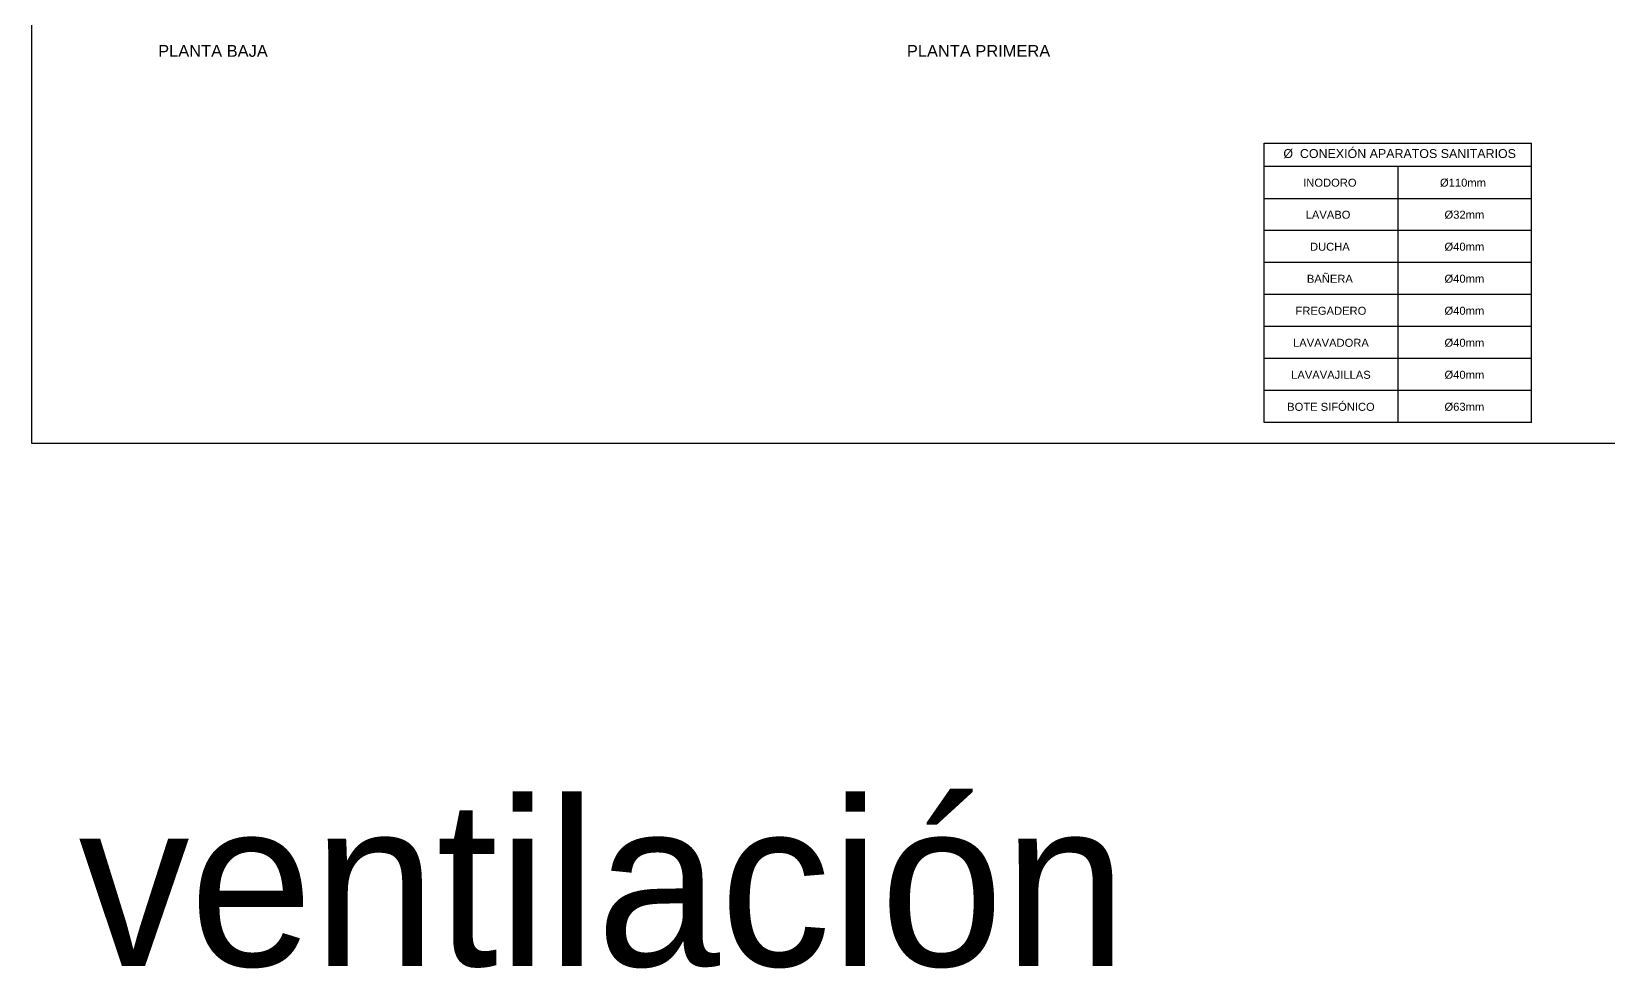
# Model space of a CAD drawing. Header units: millimetres. Extents: x 441156 to 441876, y 4514765 to 4515211.
# Drawn here: x 441294.27 to 441317.02, y 4514940.83 to 4514954.34 of the extents above; entities that cross this region are included whole.
import ezdxf

# ---------------------------------------------------------------- set-up
doc = ezdxf.new("R2010")
doc.units = ezdxf.units.MM
doc.linetypes.add('CONTINUA', pattern=[0])
doc.layers.add('01_cartela', color=6, linetype='Continuous', plot=False)
for name, color, linetype in [('01_textos', 7, 'Continuous'), ('CALEFAC_NOTAS', 7, 'Continuous'), ('INGIN SANEAMIENTO TEXTO', 7, 'Continuous')]:
    doc.layers.add(name, color=color, linetype=linetype)
doc.styles.add('Century Gothic_6', font='', dxfattribs={"height": 11})
doc.styles.add('Estilo1', font='swissel.ttf')
doc.styles.get('Century Gothic_6').set_extended_font_data('Century Gothic')

msp = doc.modelspace()

# ---------------------------------------------------------------- linework, layer by layer
at = {"layer": '01_cartela', "color": 3}
msp.add_lwpolyline([(441294.27109342, 4514969.93626665), (441294.27109342, 4514948.40124264), (441324.90908148, 4514948.40124264), (441324.90908148, 4514969.93626665)], close=True, dxfattribs=at)
at = {"layer": 'CALEFAC_NOTAS', "linetype": 'CONTINUA'}
for p, q in [((441312.04898093, 4514951.47156164), (441312.04898093, 4514952.7312475)), ((441312.04898093, 4514952.7312475), (441315.90864607, 4514952.7312475)), ((441315.90864607, 4514948.70124264), (441315.90864607, 4514952.7312475)), ((441315.90864607, 4514952.39500131), (441312.04898093, 4514952.39500131)), ((441312.04898093, 4514951.00984181), (441312.04898093, 4514951.47156164)), ((441312.04898093, 4514950.54812197), (441312.04898093, 4514951.00984181)), ((441312.04898093, 4514950.08640214), (441312.04898093, 4514950.54812197)), ((441312.04898093, 4514949.62468231), (441312.04898093, 4514950.08640214)), ((441312.04898093, 4514949.16296247), (441312.04898093, 4514949.62468231)), ((441312.04898093, 4514948.70124264), (441312.04898093, 4514949.16296247)), ((441315.90864607, 4514948.70124264), (441312.04898093, 4514948.70124264))]:
    msp.add_line(p, q, dxfattribs=at)
at = {"layer": 'CALEFAC_NOTAS', "color": 7}
msp.add_line((441315.90864607, 4514952.39500131), (441312.04898093, 4514952.39500131), dxfattribs=at)
at = {"layer": 'INGIN SANEAMIENTO TEXTO', "color": 5}
for p, q in [((441313.9788135, 4514952.39500131), (441313.9788135, 4514951.93328147)), ((441312.04898093, 4514951.93328147), (441315.90864607, 4514951.93328147)), ((441313.9788135, 4514951.93328147), (441313.9788135, 4514951.47156164)), ((441315.90864607, 4514951.47156164), (441312.04898093, 4514951.47156164)), ((441313.9788135, 4514951.47156164), (441313.9788135, 4514951.00984181)), ((441315.90864607, 4514951.00984181), (441312.04898093, 4514951.00984181)), ((441313.9788135, 4514951.00984181), (441313.9788135, 4514950.54812197)), ((441315.90864607, 4514950.54812197), (441312.04898093, 4514950.54812197)), ((441313.9788135, 4514950.54812197), (441313.9788135, 4514950.08640214)), ((441315.90864607, 4514950.08640214), (441312.04898093, 4514950.08640214)), ((441313.9788135, 4514950.08640214), (441313.9788135, 4514949.62468231)), ((441315.90864607, 4514949.62468231), (441312.04898093, 4514949.62468231)), ((441313.9788135, 4514949.62468231), (441313.9788135, 4514948.70124264)), ((441315.90864607, 4514949.16296247), (441312.04898093, 4514949.16296247))]:
    msp.add_line(p, q, dxfattribs=at)

# ---------------------------------------------------------------- texts
at = {"layer": '01_cartela', "color": 3, "insert": (441294.95035643, 4514943.25530985), "char_height": 2.3928733831, "width": 70.1854420962, "attachment_point": 1, "style": 'Century Gothic_6'}
msp.add_mtext('ventilación', dxfattribs=at)
at = {"layer": '01_textos', "color": 5, "style": 'Estilo1'}
for s, p in [('PLANTA BAJA', (441296.0978928, 4514953.97528279, 0.0000052)), ('PLANTA PRIMERA', (441306.89715567, 4514953.97531783, 0.0000052))]:
    msp.add_text(s, height=0.1697265748, dxfattribs=at).set_placement(p)
at = {"layer": '01_textos', "color": 1, "insert": (441313.45244797, 4514952.57733495), "char_height": 0.1282612154, "attachment_point": 5, "style": 'Estilo1'}
msp.add_mtext_dynamic_manual_height_columns('\\pi1.1056;Ø  CONEXIÓN APARATOS SANITARIOS', width=6.2697470602, gutter_width=12.5, heights=[0], dxfattribs=at)
at = {"layer": 'INGIN SANEAMIENTO TEXTO', "color": 5, "attachment_point": 5, "style": 'Estilo1'}
for s, heights, insert, char_height in [('INODORO', [0], (441312.99861527, 4514952.15883166), 0.115429641), ('\\pi0.99501;Ø110mm', [0], (441314.4206321, 4514952.15820729), 0.1154296411), ('LAVABO', [0], (441312.97255715, 4514951.69711183), 0.115429641), ('\\pi1.0358;Ø32mm', [0], (441314.4206321, 4514951.69648746), 0.1154296411), ('DUCHA', [0], (441312.99861527, 4514951.23539199), 0.115429641), ('\\pi1.0358;Ø40mm', [0.10255159], (441314.4206321, 4514951.23476763), 0.1154296411), ('BAÑERA', [0], (441312.99861527, 4514950.77367216), 0.115429641), ('\\pi1.0358;Ø40mm', [0.10255159], (441314.4206321, 4514950.77304779), 0.1154296411), ('FREGADERO', [0], (441313.01389721, 4514950.31195232), 0.115429641), ('\\pi1.0358;Ø40mm', [0.10255159], (441314.4206321, 4514950.31132796), 0.1154296411), ('LAVAVADORA', [0], (441313.01389721, 4514949.85023249), 0.115429641), ('\\pi1.0358;Ø40mm', [0.10255159], (441314.4206321, 4514949.84960812), 0.1154296411), ('LAVAVAJILLAS', [0], (441313.01389721, 4514949.38851266), 0.1154296411), ('\\pi1.0358;Ø40mm', [0.10255159], (441314.4206321, 4514949.38788829), 0.1154296411), ('BOTE SIFÓNICO', [0], (441313.01389721, 4514948.92679282), 0.1154296411), ('\\pi1.0358;Ø63mm', [0.10255159], (441314.4206321, 4514948.92616846), 0.1154296411)]:
    msp.add_mtext_dynamic_manual_height_columns(s, width=2.577843577, gutter_width=12.5, heights=heights, dxfattribs=dict(at, insert=insert, char_height=char_height))

doc.saveas('drawing.dxf')
